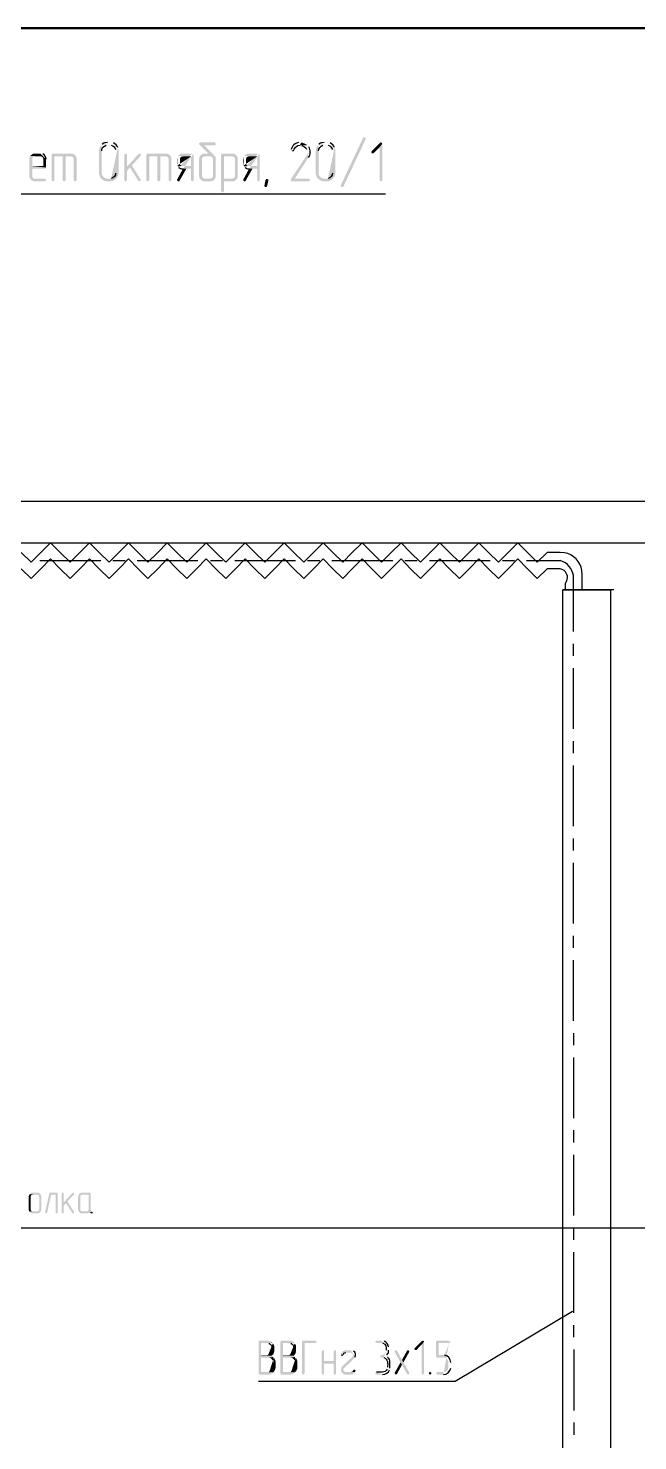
# Model space of a CAD drawing. Header units: millimetres. Extents: x -211 to 10565, y -2293 to 2244.
# Drawn here: x 4990.3 to 5052.9, y -625.3 to -480.2 of the extents above; entities that cross this region are included whole.
import ezdxf

# ---------------------------------------------------------------- set-up
doc = ezdxf.new("R2010")
doc.units = ezdxf.units.MM
doc.layers.add('PDF _Геометрия', color=7, linetype='Continuous')
doc.layers.add('PDF _Сплошная заливка', color=7, linetype='Continuous')

msp = doc.modelspace()

# ---------------------------------------------------------------- hatches: boundary and pattern name
at = {"layer": 'PDF _Сплошная заливка', "transparency": 33554559}
for points in [[(5024.92, -491.61), (5022.63, -496.46), (5022.57, -496.52), (5022.48, -496.54), (5022.4, -496.5), (5022.38, -496.5), (5022.34, -496.41), (5022.36, -496.35), (5024.64, -491.5), (5024.68, -491.44), (5024.77, -491.42), (5024.88, -491.46), (5024.92, -491.55)], [(4994.66, -493.09), (4992.77, -493.09), (4992.69, -493.13), (4992.65, -493.24), (4992.65, -495.82), (4992.69, -495.91), (4992.8, -495.95), (4992.9, -495.91), (4992.94, -495.8), (4992.94, -493.39), (4994.66, -493.39), (4995.12, -493.34), (4995.06, -493.26), (4994.98, -493.2), (4994.87, -493.13), (4994.76, -493.11)], [(5000.24, -493.09), (5000.16, -493.15), (5000.12, -493.24), (5000.12, -495.82), (5000.16, -495.91), (5000.24, -495.95), (5000.35, -495.91), (5000.39, -495.8), (5000.39, -494.87), (5000.71, -494.53), (5000.39, -494.45), (5000.39, -493.24), (5000.35, -493.13)], [(5001.68, -493.09), (5001.58, -493.15), (5000.39, -494.45), (5000.71, -494.53), (5001.56, -495.88), (5001.6, -495.93), (5001.66, -495.95), (5001.77, -495.91), (5001.81, -495.8), (5001.79, -495.74), (5000.9, -494.32), (5001.79, -493.34), (5001.83, -493.24), (5001.79, -493.13)], [(5004.39, -493.09), (5002.51, -493.09), (5002.42, -493.13), (5002.38, -493.24), (5002.38, -495.82), (5002.42, -495.91), (5002.53, -495.95), (5002.64, -495.91), (5002.68, -495.8), (5002.68, -493.39), (5004.39, -493.39), (5004.86, -493.34), (5004.79, -493.26), (5004.71, -493.2), (5004.6, -493.13), (5004.5, -493.11)], [(5009.39, -491.95), (5007.95, -491.95), (5007.84, -491.99), (5007.8, -492.08), (5007.8, -492.14), (5007.86, -492.2), (5008.77, -493.09), (5008.39, -493.09), (5008.26, -493.11), (5008.16, -493.13), (5008.05, -493.2), (5007.97, -493.26), (5007.9, -493.34), (5007.84, -493.45), (5007.8, -493.66), (5007.8, -495.38), (5007.84, -495.59), (5007.9, -495.69), (5008.39, -495.67), (5008.26, -495.65), (5008.18, -495.59), (5008.12, -495.48), (5008.09, -495.38), (5008.09, -493.66), (5008.12, -493.56), (5008.18, -493.47), (5008.26, -493.41), (5008.39, -493.39), (5008.94, -493.39), (5009.43, -493.37), (5009.36, -493.26), (5009.34, -493.26), (5008.31, -492.24), (5009.39, -492.24), (5009.49, -492.2), (5009.51, -492.1), (5009.47, -491.99)], [(5011.23, -493.09), (5010.19, -493.09), (5010.11, -493.13), (5010.06, -493.24), (5010.06, -496.94), (5010.13, -497.05), (5010.21, -497.09), (5010.32, -497.05), (5010.36, -496.94), (5010.36, -495.95), (5011.33, -495.95), (5011.44, -495.91), (5011.52, -495.86), (5011.63, -495.78), (5011.69, -495.69), (5010.36, -495.67), (5010.36, -493.39), (5011.23, -493.39), (5011.69, -493.34), (5011.54, -493.2), (5011.44, -493.13), (5011.33, -493.11)], [(5026.48, -491.95), (5026.38, -491.99), (5025.53, -492.86), (5025.49, -492.94), (5025.53, -493.05), (5025.62, -493.09), (5025.72, -493.05), (5026.34, -492.43), (5026.61, -492.1), (5026.57, -491.99)], [(5026.61, -492.1), (5026.34, -492.43), (5026.34, -495.82), (5026.38, -495.91), (5026.48, -495.95), (5026.57, -495.91), (5026.59, -495.91), (5026.61, -495.8)], [(4990.47, -493.34), (4990.38, -493.56), (4990.36, -493.66), (4990.36, -495.38), (4990.4, -495.59), (4990.47, -495.69), (4990.53, -495.78), (4990.62, -495.84), (4990.72, -495.91), (4990.83, -495.93), (4990.93, -495.95), (4991.95, -495.95), (4992.06, -495.91), (4992.08, -495.8), (4992.03, -495.71), (4991.95, -495.67), (4990.93, -495.67), (4990.83, -495.65), (4990.74, -495.59), (4990.68, -495.48), (4990.66, -495.38), (4990.66, -494.66), (4991.97, -494.66), (4992.06, -494.61), (4992.08, -494.53), (4990.66, -494.38), (4990.66, -493.66), (4990.68, -493.56), (4990.74, -493.47), (4990.83, -493.41), (4990.93, -493.39), (4991.51, -493.39)], [(4994.09, -493.39), (4993.79, -493.39), (4993.79, -495.82), (4993.83, -495.91), (4993.94, -495.95), (4994.04, -495.91), (4994.09, -495.8)], [(4995.12, -493.34), (4994.66, -493.39), (4994.76, -493.41), (4994.85, -493.47), (4994.91, -493.56), (4994.93, -493.66), (4994.93, -495.82), (4994.98, -495.91), (4995.08, -495.95), (4995.19, -495.91), (4995.23, -495.8), (4995.23, -493.66), (4995.19, -493.45)], [(5003.82, -493.39), (5003.52, -493.39), (5003.52, -495.82), (5003.57, -495.91), (5003.67, -495.95), (5003.78, -495.91), (5003.82, -495.8)], [(5004.86, -493.34), (5004.39, -493.39), (5004.5, -493.41), (5004.58, -493.47), (5004.65, -493.56), (5004.67, -493.66), (5004.67, -495.82), (5004.71, -495.91), (5004.82, -495.95), (5004.92, -495.91), (5004.96, -495.8), (5004.96, -493.66), (5004.92, -493.45)], [(5006.15, -494.66), (5005.56, -495.74), (5005.53, -495.8), (5005.58, -495.91), (5005.68, -495.95), (5005.77, -495.93), (5005.81, -495.86), (5006.49, -494.66), (5006.97, -494.66)], [(5009.43, -493.37), (5008.94, -493.39), (5009.07, -493.41), (5009.15, -493.47), (5009.22, -493.56), (5009.24, -493.66), (5009.24, -495.38), (5009.22, -495.48), (5009.15, -495.57), (5009.15, -495.59), (5009.05, -495.65), (5008.94, -495.67), (5008.39, -495.67), (5007.9, -495.69), (5007.97, -495.78), (5008.05, -495.84), (5008.16, -495.91), (5008.26, -495.93), (5008.39, -495.95), (5008.94, -495.95), (5009.07, -495.93), (5009.17, -495.91), (5009.28, -495.86), (5009.36, -495.78), (5009.43, -495.69), (5009.47, -495.61), (5009.51, -495.48), (5009.51, -493.58), (5009.49, -493.45)], [(5011.69, -493.34), (5011.23, -493.39), (5011.33, -493.41), (5011.42, -493.47), (5011.48, -493.56), (5011.5, -493.66), (5011.5, -495.38), (5011.48, -495.48), (5011.42, -495.57), (5011.33, -495.63), (5011.23, -495.67), (5010.36, -495.67), (5011.69, -495.69), (5011.78, -495.48), (5011.78, -493.56), (5011.73, -493.45)], [(5012.94, -494.66), (5012.35, -495.74), (5012.33, -495.8), (5012.37, -495.91), (5012.48, -495.95), (5012.56, -495.93), (5012.6, -495.86), (5013.28, -494.66), (5013.77, -494.66)], [(5014.93, -495.86), (5014.93, -495.82), (5014.89, -495.74), (5014.78, -495.69), (5014.7, -495.71), (5014.63, -495.8), (5014.51, -496.37), (5014.49, -496.41), (5014.53, -496.5), (5014.63, -496.54), (5014.72, -496.52), (5014.78, -496.43)], [(4990.38, -599.99), (4990.34, -600.08), (4990.32, -600.14), (4990.3, -600.23), (4990.3, -601.6), (4990.34, -601.69), (4990.36, -601.75), (4990.72, -601.73), (4990.64, -601.71), (4990.57, -601.67), (4990.53, -601.6), (4990.51, -601.52), (4990.51, -600.23), (4990.53, -600.14), (4990.57, -600.08), (4990.64, -600.04), (4990.72, -600.01), (4991.17, -600.01)], [(4991.17, -599.8), (4990.64, -599.8), (4990.55, -599.85), (4990.49, -599.87), (4990.43, -599.93), (4990.38, -599.99), (4991.17, -600.01), (4991.23, -600.04), (4991.31, -600.08), (4991.36, -600.14), (4991.38, -600.23), (4991.38, -601.52), (4991.36, -601.6), (4991.31, -601.67), (4991.25, -601.71), (4991.17, -601.73), (4990.72, -601.73), (4990.36, -601.75), (4990.49, -601.88), (4990.55, -601.9), (4990.64, -601.94), (4991.23, -601.94), (4991.31, -601.92), (4991.4, -601.88), (4991.46, -601.81), (4991.55, -601.69), (4991.59, -601.52), (4991.59, -600.23), (4991.55, -600.06), (4991.46, -599.93), (4991.4, -599.87), (4991.31, -599.82), (4991.25, -599.8)], [(4993.18, -599.8), (4992.52, -599.8), (4992.46, -599.82), (4992.42, -599.89), (4991.99, -601.81), (4991.99, -601.83), (4992.03, -601.92), (4992.1, -601.94), (4992.16, -601.92), (4992.2, -601.86), (4992.61, -600.01), (4993.07, -600.01), (4993.28, -599.91), (4993.28, -599.89), (4993.24, -599.82)], [(4993.28, -599.91), (4993.07, -600.01), (4993.07, -601.83), (4993.09, -601.92), (4993.18, -601.94), (4993.24, -601.92), (4993.28, -601.83)], [(4993.79, -599.8), (4993.73, -599.85), (4993.68, -599.91), (4993.68, -601.83), (4993.73, -601.92), (4993.79, -601.94), (4993.88, -601.92), (4993.9, -601.83), (4993.9, -601.14), (4994.13, -600.88), (4993.9, -600.82), (4993.9, -599.91), (4993.88, -599.82)], [(4994.87, -599.8), (4994.79, -599.85), (4993.9, -600.82), (4994.13, -600.88), (4994.79, -601.9), (4994.81, -601.92), (4994.87, -601.94), (4994.93, -601.92), (4994.98, -601.83), (4994.95, -601.77), (4994.28, -600.71), (4994.95, -599.99), (4994.98, -599.91), (4994.93, -599.85)], [(4995.46, -599.99), (4995.42, -600.08), (4995.4, -600.14), (4995.38, -600.23), (4995.38, -601.6), (4995.42, -601.69), (4995.44, -601.75), (4995.57, -601.88), (4995.63, -601.9), (4995.72, -601.94), (4996.27, -601.94), (4996.35, -601.92), (4996.41, -601.9), (4996.5, -601.86), (4996.56, -601.79), (4996.88, -601.79), (4996.82, -601.73), (4995.8, -601.73), (4995.72, -601.71), (4995.65, -601.67), (4995.61, -601.6), (4995.59, -601.52), (4995.59, -600.23), (4995.61, -600.14), (4995.65, -600.08), (4995.72, -600.04), (4995.8, -600.01), (4996.46, -600.01)], [(4996.56, -599.8), (4995.72, -599.8), (4995.63, -599.85), (4995.57, -599.87), (4995.5, -599.93), (4995.46, -599.99), (4996.46, -600.01), (4996.46, -601.52), (4996.44, -601.6), (4996.39, -601.67), (4996.33, -601.71), (4996.25, -601.73), (4995.8, -601.73), (4996.82, -601.73), (4996.75, -601.71), (4996.71, -601.64), (4996.67, -601.6), (4996.67, -599.89), (4996.63, -599.82)], [(4996.88, -601.79), (4996.56, -601.79), (4996.58, -601.83), (4996.65, -601.88), (4996.67, -601.9), (4996.75, -601.94), (4996.77, -601.94), (4996.86, -601.92), (4996.88, -601.83)], [(5014.78, -615), (5014.02, -615), (5013.94, -615.04), (5013.91, -615.12), (5013.91, -618.38), (5013.96, -618.47), (5014.04, -618.49), (5014.99, -618.49), (5015.16, -618.45), (5015.25, -618.38), (5015.33, -618.34), (5015.42, -618.25), (5014.17, -618.23), (5014.17, -616.75), (5014.91, -616.75), (5015.42, -616.69), (5015.33, -616.63), (5015.25, -616.58), (5015.27, -616.56), (5014.17, -616.5), (5014.17, -615.25), (5014.78, -615.25), (5015.31, -615.23), (5015.25, -615.17), (5015.16, -615.1), (5015.08, -615.06), (5014.97, -615.02), (5014.89, -615.02)], [(5017.02, -615), (5016.26, -615), (5016.18, -615.04), (5016.16, -615.12), (5016.16, -618.38), (5016.2, -618.47), (5016.28, -618.49), (5017.24, -618.49), (5017.32, -618.47), (5017.41, -618.45), (5017.49, -618.38), (5017.57, -618.34), (5017.66, -618.25), (5016.41, -618.23), (5016.41, -616.75), (5017.15, -616.75), (5017.66, -616.69), (5017.57, -616.63), (5017.49, -616.58), (5017.51, -616.56), (5016.41, -616.5), (5016.41, -615.25), (5017.02, -615.25), (5017.55, -615.23), (5017.49, -615.17), (5017.41, -615.1), (5017.32, -615.06), (5017.22, -615.02), (5017.13, -615.02)], [(5019.73, -615), (5018.48, -615), (5018.4, -615.04), (5018.38, -615.12), (5018.38, -618.38), (5018.42, -618.47), (5018.51, -618.49), (5018.59, -618.47), (5018.59, -618.45), (5018.63, -618.36), (5018.63, -615.25), (5019.75, -615.25), (5019.84, -615.21), (5019.86, -615.12), (5019.82, -615.04)], [(5030.78, -615), (5030.69, -615.04), (5029.95, -615.78), (5029.91, -615.86), (5029.95, -615.97), (5030.04, -615.99), (5030.12, -615.97), (5030.65, -615.42), (5030.91, -615.12), (5030.86, -615.04)], [(5020.52, -615.99), (5020.43, -616.03), (5020.39, -616.12), (5020.39, -618.36), (5020.43, -618.47), (5020.52, -618.49), (5020.6, -618.47), (5020.6, -618.45), (5020.64, -618.36), (5020.64, -617.37), (5021.64, -617.37), (5020.64, -617.11), (5020.64, -616.12), (5020.6, -616.03)], [(5021.74, -615.99), (5021.66, -616.03), (5021.64, -616.12), (5021.64, -617.11), (5020.64, -617.11), (5021.64, -617.37), (5021.64, -618.36), (5021.66, -618.47), (5021.74, -618.49), (5021.85, -618.47), (5021.85, -618.45), (5021.87, -618.36), (5021.87, -616.12), (5021.83, -616.03)], [(5028.03, -615.99), (5027.92, -616.03), (5027.9, -616.12), (5027.9, -616.18), (5028.49, -617.24), (5028.64, -617.49), (5029.15, -618.42), (5029.17, -618.45), (5029.26, -618.49), (5029.36, -618.45), (5029.38, -618.36), (5029.38, -618.3), (5028.79, -617.24), (5028.64, -616.99), (5028.13, -616.05), (5028.11, -616.03)], [(5029.26, -615.99), (5029.19, -616.01), (5029.15, -616.05), (5028.64, -616.99), (5028.79, -617.24), (5029.38, -616.18), (5029.38, -616.12), (5029.36, -616.03)], [(5030.91, -615.12), (5030.65, -615.42), (5030.65, -618.38), (5030.69, -618.47), (5030.78, -618.49), (5030.86, -618.47), (5030.86, -618.45), (5030.91, -618.36)], [(5028.49, -617.24), (5027.9, -618.3), (5027.9, -618.36), (5027.92, -618.45), (5028.03, -618.49), (5028.09, -618.47), (5028.13, -618.42), (5028.64, -617.49)], [(5023.75, -617.98), (5023.69, -618), (5023.63, -618.06), (5023.61, -618.13), (5023.52, -618.19), (5023.46, -618.21), (5023.37, -618.23), (5022.86, -618.23), (5023.82, -618.23), (5023.88, -618.11), (5023.84, -618.02)], [(5031.54, -618.23), (5031.63, -618.28), (5031.67, -618.36), (5031.63, -618.45), (5031.54, -618.49), (5031.43, -618.45), (5031.41, -618.36), (5031.43, -618.28), (5031.52, -618.23)]]:
    msp.add_hatch(color=256, dxfattribs=at).paths.add_polyline_path(points)
h = msp.add_hatch(color=256, dxfattribs=at)
h.paths.add_polyline_path([(4991.51, -493.09), (4990.93, -493.09), (4990.72, -493.13), (4990.62, -493.2), (4990.47, -493.34), (4991.51, -493.39), (4991.63, -493.41), (4991.72, -493.47), (4991.78, -493.56), (4991.8, -493.66), (4991.8, -494.38), (4990.66, -494.38), (4992.08, -494.53), (4992.08, -493.66)], flags=0)
h.paths.add_polyline_path([(4991.74, -493.13), (4991.63, -493.11)], flags=0)
h = msp.add_hatch(color=256, dxfattribs=at)
h.paths.add_polyline_path([(4997.77, -492.2), (4997.71, -492.29), (4997.64, -492.39), (4997.6, -492.48), (4997.56, -492.58), (4997.54, -492.69), (4997.51, -492.82), (4997.51, -495.1), (4997.56, -495.31), (4997.64, -495.52), (4997.71, -495.61), (4997.85, -495.76), (4997.96, -495.82), (4998.06, -495.88), (4998.17, -495.93), (4998.28, -495.95), (4998.78, -495.95), (4998.89, -495.93), (4999.1, -495.84), (4999.19, -495.78), (4999.27, -495.69), (4998.38, -495.67), (4998.28, -495.65), (4998.17, -495.63), (4998.06, -495.57), (4997.98, -495.48), (4997.85, -495.31), (4997.81, -495.21), (4997.81, -492.82)], flags=0)
h.paths.add_polyline_path([(4998.26, -492.24), (4998.66, -492.24)], flags=0)
h = msp.add_hatch(color=256, dxfattribs=at)
h.paths.add_polyline_path([(4998.66, -491.95), (4998.38, -491.95)], flags=0)
h.paths.add_polyline_path([(4997.85, -492.14), (4997.77, -492.2), (4998.66, -492.24), (4998.78, -492.24)], flags=0)
h.paths.add_polyline_path([(4999.23, -492.69), (4999.23, -495.1)], flags=0)
h.paths.add_polyline_path([(4998.78, -495.65), (4998.66, -495.67), (4998.38, -495.67), (4999.27, -495.69), (4999.4, -495.52), (4999.46, -495.42), (4999.5, -495.31), (4999.53, -495.21), (4999.53, -492.69), (4999.5, -492.58), (4999.46, -492.48)], flags=0)
h.paths.add_polyline_path([(4999, -492.01), (4998.89, -491.99), (4998.78, -491.97)], flags=0)
h = msp.add_hatch(color=256, dxfattribs=at)
h.paths.add_polyline_path([(5007.1, -493.09), (5006.11, -493.09), (5005.89, -493.13), (5005.79, -493.2), (5005.64, -493.34), (5006.97, -493.39), (5006.97, -494.38), (5006.11, -494.38), (5005.64, -494.4), (5005.7, -494.51)], flags=0)
h.paths.add_polyline_path([(5006.15, -494.66), (5006.97, -494.66), (5006.97, -495.82), (5007.02, -495.91), (5007.1, -495.95), (5007.21, -495.91), (5007.25, -495.8), (5007.25, -493.22), (5007.21, -493.13)], flags=0)
h = msp.add_hatch(color=256, dxfattribs=at)
h.paths.add_polyline_path([(5013.89, -493.09), (5012.9, -493.09), (5012.79, -493.11), (5012.69, -493.13), (5012.58, -493.2), (5012.43, -493.34), (5013.77, -493.39), (5013.77, -494.38), (5012.9, -494.38), (5012.43, -494.4), (5012.5, -494.51)], flags=0)
h.paths.add_polyline_path([(5012.94, -494.66), (5013.77, -494.66), (5013.77, -495.82), (5013.81, -495.91), (5013.89, -495.95), (5014, -495.91), (5014.04, -495.8), (5014.04, -493.22), (5014, -493.13)], flags=0)
h = msp.add_hatch(color=256, dxfattribs=at)
h.paths.add_polyline_path([(5018.89, -492.24), (5018.17, -492.24), (5018.23, -492.24), (5018.34, -492.27)], flags=0)
h.paths.add_polyline_path([(5018.84, -492.63), (5018.89, -492.71), (5018.93, -492.82), (5018.93, -493.03), (5018.89, -493.15), (5018.84, -493.24), (5018.8, -493.37), (5017.24, -495.71), (5017.22, -495.8), (5017.24, -495.91), (5017.34, -495.95), (5019.06, -495.95), (5019.16, -495.91), (5019.2, -495.8), (5019.14, -495.71), (5019.06, -495.67), (5017.62, -495.67), (5019.03, -493.51)], flags=0)
h.paths.add_polyline_path([(5019.06, -492.41), (5018.97, -492.33)], flags=0)
h = msp.add_hatch(color=256, dxfattribs=at)
h.paths.add_polyline_path([(5018.15, -491.95), (5018.06, -491.97)], flags=0)
h.paths.add_polyline_path([(5017.26, -492.69), (5017.3, -492.79), (5017.41, -492.82)], flags=0)
h.paths.add_polyline_path([(5018.17, -492.24), (5018.89, -492.24), (5018.8, -492.16), (5018.7, -492.1), (5018.38, -491.97), (5018.27, -491.97)], flags=0)
h = msp.add_hatch(color=256, dxfattribs=at)
h.paths.add_polyline_path([(5020.03, -492.2), (5019.97, -492.29), (5019.9, -492.39), (5019.86, -492.48), (5019.82, -492.58), (5019.8, -492.69), (5019.78, -492.82), (5019.78, -495.1), (5019.82, -495.31), (5019.9, -495.52), (5019.97, -495.61), (5020.11, -495.76), (5020.22, -495.82), (5020.33, -495.88), (5020.43, -495.93), (5020.54, -495.95), (5021.05, -495.95), (5021.15, -495.93), (5021.36, -495.84), (5021.45, -495.78), (5021.53, -495.69), (5020.64, -495.67), (5020.54, -495.65), (5020.43, -495.63), (5020.33, -495.57), (5020.24, -495.48), (5020.11, -495.31), (5020.07, -495.21), (5020.07, -492.82)], flags=0)
h.paths.add_polyline_path([(5020.52, -492.24), (5020.92, -492.24)], flags=0)
h = msp.add_hatch(color=256, dxfattribs=at)
h.paths.add_polyline_path([(5020.92, -491.95), (5020.64, -491.95)], flags=0)
h.paths.add_polyline_path([(5020.11, -492.14), (5020.03, -492.2), (5020.92, -492.24), (5021.05, -492.24)], flags=0)
h.paths.add_polyline_path([(5021.49, -492.69), (5021.49, -495.1)], flags=0)
h.paths.add_polyline_path([(5021.05, -495.65), (5020.92, -495.67), (5020.64, -495.67), (5021.53, -495.69), (5021.66, -495.52), (5021.72, -495.42), (5021.76, -495.31), (5021.79, -495.21), (5021.79, -492.69), (5021.76, -492.58), (5021.72, -492.48)], flags=0)
h.paths.add_polyline_path([(5021.26, -492.01), (5021.05, -491.97)], flags=0)
h = msp.add_hatch(color=256, dxfattribs=at)
h.paths.add_polyline_path([(5005.64, -493.34), (5005.58, -493.45)], flags=0)
h.paths.add_polyline_path([(5005.58, -493.45, 0.123781), (5005.58, -494.32)], flags=0)
h.paths.add_polyline_path([(5005.58, -494.32), (5005.64, -494.4), (5006.11, -494.38), (5006, -494.36), (5005.92, -494.3), (5005.85, -494.21), (5005.83, -494.09), (5005.83, -493.66), (5005.85, -493.56), (5005.92, -493.47), (5006, -493.41), (5006.11, -493.39), (5006.97, -493.39)], flags=0)
h = msp.add_hatch(color=256, dxfattribs=at)
h.paths.add_polyline_path([(5012.43, -493.34), (5012.37, -493.45)], flags=0)
h.paths.add_polyline_path([(5012.37, -493.45, 0.123781), (5012.37, -494.32)], flags=0)
h.paths.add_polyline_path([(5012.37, -494.32), (5012.43, -494.4), (5012.9, -494.38), (5012.79, -494.36), (5012.71, -494.3), (5012.64, -494.21), (5012.62, -494.09), (5012.62, -493.66), (5012.64, -493.56), (5012.71, -493.47), (5012.79, -493.41), (5012.9, -493.39), (5013.77, -493.39)], flags=0)
h = msp.add_hatch(color=256, dxfattribs=at)
h.paths.add_polyline_path([(5026.53, -615), (5026.02, -615), (5025.93, -615.04), (5025.91, -615.12), (5025.93, -615.21), (5026.04, -615.25), (5026.63, -615.25)], flags=0)
h.paths.add_polyline_path([(5027.03, -615.99), (5027.01, -616.1), (5026.99, -616.18), (5026.95, -616.27), (5026.89, -616.35), (5026.8, -616.41), (5026.72, -616.46), (5026.63, -616.48), (5026.53, -616.5), (5026.44, -616.54), (5026.4, -616.63), (5026.44, -616.71), (5026.53, -616.75), (5026.76, -616.75)], flags=0)
h.paths.add_polyline_path([(5027.16, -617.75), (5027.14, -617.83), (5027.12, -617.94)], flags=0)
h.paths.add_polyline_path([(5026.02, -618.23), (5025.93, -618.28), (5025.91, -618.36), (5025.93, -618.45), (5026.04, -618.49), (5026.65, -618.49)], flags=0)
h.paths.add_polyline_path([(5027.35, -618.02), (5027.39, -617.85)], flags=0)
h.paths.add_polyline_path([(5027.16, -616.69), (5027.08, -616.63), (5026.99, -616.58), (5027.03, -616.56), (5027.1, -616.48)], flags=0)
h.paths.add_polyline_path([(5027.27, -615.99), (5027.27, -615.65)], flags=0)
h.paths.add_polyline_path([(5026.82, -615.06), (5026.74, -615.02), (5026.63, -615.02)], flags=0)
h = msp.add_hatch(color=256, dxfattribs=at)
h.paths.add_polyline_path([(5033.51, -615), (5032.26, -615), (5032.18, -615.04), (5032.15, -615.12), (5032.15, -616.65), (5032.2, -616.73), (5032.28, -616.75), (5033, -616.75), (5033.09, -616.77), (5033.25, -616.9), (5033.32, -616.96), (5033.36, -617.05), (5033.38, -617.13), (5033.4, -617.24), (5033.4, -617.75), (5033.38, -617.83), (5033.36, -617.94), (5033.32, -618.02), (5033.25, -618.09), (5033.17, -618.15), (5033.09, -618.19), (5033, -618.23), (5032.26, -618.23), (5032.18, -618.28), (5032.15, -618.36), (5032.18, -618.45), (5032.28, -618.49), (5032.89, -618.49)], flags=0)
h.paths.add_polyline_path([(5033.64, -617.83), (5033.64, -617.24)], flags=0)
h.paths.add_polyline_path([(5033, -616.5), (5032.41, -616.5), (5032.41, -615.25), (5033.53, -615.25), (5033.61, -615.21), (5033.64, -615.12), (5033.59, -615.04)], flags=0)
h = msp.add_hatch(color=256, dxfattribs=at)
h.paths.add_polyline_path([(5015.31, -615.23), (5014.78, -615.25), (5014.89, -615.25), (5014.97, -615.29)], flags=0)
h.paths.add_polyline_path([(5015.27, -615.76), (5015.27, -616.1)], flags=0)
h.paths.add_polyline_path([(5014.89, -616.5), (5014.17, -616.5), (5015.27, -616.56), (5015.35, -616.48), (5015.42, -616.39), (5015.46, -616.33), (5015.48, -616.29), (5015.5, -616.2), (5015.52, -616.1), (5015.52, -615.59), (5015.48, -615.46), (5015.44, -615.38), (5015.37, -615.29)], flags=0)
h = msp.add_hatch(color=256, dxfattribs=at)
h.paths.add_polyline_path([(5017.55, -615.23), (5017.02, -615.25), (5017.13, -615.25), (5017.22, -615.29)], flags=0)
h.paths.add_polyline_path([(5017.51, -615.76), (5017.51, -616.1)], flags=0)
h.paths.add_polyline_path([(5017.13, -616.5), (5016.41, -616.5), (5017.51, -616.56), (5017.6, -616.48), (5017.66, -616.39), (5017.7, -616.33), (5017.72, -616.29), (5017.74, -616.2), (5017.77, -616.1), (5017.77, -615.59), (5017.72, -615.46), (5017.68, -615.38), (5017.62, -615.29)], flags=0)
h = msp.add_hatch(color=256, dxfattribs=at)
h.paths.add_polyline_path([(5022.42, -616.24), (5022.36, -616.37), (5022.4, -616.46)], flags=0)
h.paths.add_polyline_path([(5022.86, -616.24), (5023.37, -616.24)], flags=0)
h = msp.add_hatch(color=256, dxfattribs=at)
h.paths.add_polyline_path([(5023.37, -615.99), (5022.84, -615.99), (5022.76, -616.01), (5022.65, -616.05), (5022.57, -616.1), (5022.48, -616.16), (5022.42, -616.24), (5023.37, -616.24), (5023.48, -616.27), (5023.61, -616.39), (5023.63, -616.5), (5023.61, -616.6), (5023.54, -616.67), (5022.53, -617.62), (5022.53, -617.64), (5022.46, -617.7), (5022.42, -617.79), (5022.38, -617.9), (5022.38, -618.09), (5022.4, -618.17), (5022.44, -618.25), (5022.51, -618.34), (5022.53, -618.34), (5022.59, -618.4), (5022.76, -618.49), (5023.44, -618.49), (5023.52, -618.47), (5023.58, -618.45), (5023.67, -618.4), (5023.69, -618.38), (5023.77, -618.32), (5023.82, -618.23), (5022.86, -618.23), (5022.76, -618.21), (5022.7, -618.17), (5022.63, -618.06), (5022.63, -617.9), (5022.7, -617.81), (5023.71, -616.86), (5023.84, -616.69)], flags=0)
h.paths.add_polyline_path([(5023.65, -616.08), (5023.56, -616.03), (5023.48, -616.01)], flags=0)
h = msp.add_hatch(color=256, dxfattribs=at)
h.paths.add_polyline_path([(5015.42, -616.69), (5014.91, -616.75), (5014.99, -616.75), (5015.08, -616.77), (5015.18, -616.84), (5015.31, -616.96), (5015.37, -617.05), (5015.4, -617.15), (5015.4, -617.85)], flags=0)
h.paths.add_polyline_path([(5015.01, -618.23), (5014.17, -618.23), (5015.42, -618.25), (5015.48, -618.19), (5015.54, -618.11), (5015.63, -617.94), (5015.65, -617.83), (5015.65, -617.13), (5015.63, -617.05), (5015.59, -616.94), (5015.54, -616.86), (5015.48, -616.77)], flags=0)
h = msp.add_hatch(color=256, dxfattribs=at)
h.paths.add_polyline_path([(5017.66, -616.69), (5017.15, -616.75), (5017.24, -616.75), (5017.32, -616.77), (5017.43, -616.84), (5017.55, -616.96), (5017.62, -617.05), (5017.64, -617.15), (5017.64, -617.85)], flags=0)
h.paths.add_polyline_path([(5017.26, -618.23), (5016.41, -618.23), (5017.66, -618.25), (5017.72, -618.19), (5017.79, -618.11), (5017.87, -617.94), (5017.89, -617.83), (5017.89, -617.13), (5017.87, -617.05), (5017.83, -616.94), (5017.79, -616.86), (5017.72, -616.77)], flags=0)

# ---------------------------------------------------------------- linework, layer by layer
at = {"layer": 'PDF _Геометрия', "lineweight": 50}
msp.add_lwpolyline([(4753.49, -767.14), (4753.49, -480.23), (5148.56, -480.23), (5148.56, -767.14)], close=True, dxfattribs=at)
at = {"layer": 'PDF _Геометрия', "lineweight": 25}
for points in [[(4882.55, -497.24), (4978.66, -497.24), (4987.8, -497.24), (5014.36, -497.24), (5026.93, -497.24)], [(4811.03, -603.44), (5087.68, -603.44), (5085.18, -602.7), (5090.18, -601.5), (5087.68, -600.8), (5087.68, -528.83), (4950.69, -528.83), (4949.95, -531.33), (4948.74, -526.31), (4948.04, -528.83)], [(4982.74, -533.08), (5087.68, -533.08)], [(5045.34, -534.1), (5044.89, -534.06), (5043.54, -534.06), (5042.54, -535.05), (5041.53, -534.06), (5040.53, -533.06), (5039.54, -534.06), (5038.54, -535.05), (5037.53, -534.06), (5036.53, -533.06), (5035.54, -534.06), (5034.55, -535.05), (5033.53, -534.06), (5032.54, -533.06), (5031.54, -534.06), (5030.55, -535.05), (5029.53, -534.06), (5028.54, -533.06), (5027.54, -534.06), (5026.55, -535.05), (5025.53, -534.06), (5024.54, -533.06), (5023.54, -534.06), (5022.55, -535.05), (5021.53, -534.06), (5020.54, -533.06), (5019.54, -534.06), (5018.55, -535.05), (5017.53, -534.06), (5016.54, -533.06), (5015.54, -534.06), (5014.55, -535.05), (5013.53, -534.06), (5012.54, -533.06), (5011.54, -534.06), (5010.55, -535.05), (5009.53, -534.06), (5008.54, -533.06), (5007.54, -534.06), (5006.55, -535.05), (5005.53, -534.06), (5004.54, -533.06), (5003.55, -534.06), (5002.55, -535.05), (5001.54, -534.06), (5000.54, -533.06), (4999.55, -534.06), (4998.55, -535.05), (4997.54, -534.06), (4996.54, -533.06), (4995.55, -534.06), (4994.55, -535.05), (4993.54, -534.06), (4992.54, -533.06), (4991.55, -534.06), (4990.55, -535.05), (4989.54, -534.06)], [(5045.15, -535.83), (5044.89, -535.73), (5043.54, -535.73), (5042.54, -536.72), (5041.53, -535.73), (5040.53, -534.73), (5039.54, -535.73), (5038.54, -536.72), (5037.53, -535.73), (5036.53, -534.73), (5035.54, -535.73), (5034.55, -536.72), (5033.53, -535.73), (5032.54, -534.73), (5031.54, -535.73), (5030.55, -536.72), (5029.53, -535.73), (5028.54, -534.73), (5027.54, -535.73), (5026.55, -536.72), (5025.53, -535.73), (5024.54, -534.73), (5023.54, -535.73), (5022.55, -536.72), (5021.53, -535.73), (5020.54, -534.73), (5019.54, -535.73), (5018.55, -536.72), (5017.53, -535.73), (5016.54, -534.73), (5015.54, -535.73), (5014.55, -536.72), (5013.53, -535.73), (5012.54, -534.73), (5011.54, -535.73), (5010.55, -536.72), (5009.53, -535.73), (5008.54, -534.73), (5007.54, -535.73), (5006.55, -536.72), (5005.53, -535.73), (5004.54, -534.73), (5003.55, -535.73), (5002.55, -536.72), (5001.54, -535.73), (5000.54, -534.73), (4999.55, -535.73), (4998.55, -536.72), (4997.54, -535.73), (4996.54, -534.73), (4995.55, -535.73), (4994.55, -536.72), (4993.54, -535.73), (4992.54, -534.73), (4991.55, -535.73), (4990.55, -536.72), (4989.54, -535.73)], [(4991.46, -534.9), (4997.71, -534.9)], [(4998.95, -534.9), (5000.2, -534.9)], [(5001.45, -534.9), (5007.69, -534.9)], [(5008.96, -534.9), (5010.21, -534.9)], [(5011.46, -534.9), (5017.7, -534.9)], [(5018.95, -534.9), (5020.2, -534.9)], [(5021.45, -534.9), (5027.69, -534.9)], [(5028.94, -534.9), (5030.19, -534.9)], [(5031.46, -534.9), (5037.7, -534.9)], [(5038.95, -534.9), (5040.2, -534.9)], [(5041.44, -534.9), (5044.89, -534.9)], [(5045.19, -535.01), (5044.87, -534.9)], [(5046.25, -542.18), (5046.25, -536.7)], [(5047.14, -537.89), (5047.14, -536.36), (5047.11, -535.92)], [(5050.39, -537.89), (5045.17, -537.89), (5050.06, -537.89), (5050.06, -645.78), (5045.17, -645.78), (5045.17, -537.89)], [(5045.44, -537.89), (5045.44, -537.21), (5045.57, -536.98)], [(5046.25, -544.68), (5046.25, -543.43)], [(5046.27, -552.17), (5046.25, -545.93)], [(5046.27, -554.69), (5046.27, -553.44)], [(5046.27, -562.18), (5046.27, -555.94)], [(5046.27, -564.68), (5046.27, -563.43)], [(5046.27, -572.17), (5046.27, -565.93)], [(5046.27, -574.66), (5046.27, -573.42)], [(5046.27, -582.18), (5046.27, -575.93)], [(5046.29, -584.67), (5046.29, -583.42)], [(5046.29, -592.16), (5046.29, -585.92)], [(5046.29, -594.66), (5046.29, -593.41)], [(5046.29, -602.17), (5046.29, -595.91)], [(5046.29, -604.67), (5046.29, -603.42)], [(5046.29, -612.16), (5046.29, -605.92)], [(5046.16, -612.03), (5034.1, -619.19), (5013.91, -619.19)], [(5046.29, -614.66), (5046.29, -613.41)], [(5046.31, -622.17), (5046.31, -615.91)], [(5046.31, -624.67), (5046.31, -623.42)]]:
    msp.add_lwpolyline(points, dxfattribs=at)
for points in [[(4992.08, -493.66), (4992.09, -493.44), (4991.95, -493.22), (4991.74, -493.13)], [(4997.81, -492.82), (4997.77, -492.56), (4998.02, -492.3), (4998.26, -492.24)], [(4998.38, -491.95), (4997.99, -492.04), (4998.18, -491.93), (4997.85, -492.14)], [(4998.78, -492.24), (4999.05, -492.34), (4999.13, -492.42), (4999.23, -492.69)], [(4999.46, -492.48), (4999.36, -492.23), (4999.22, -492.15), (4999, -492.01)], [(5018.06, -491.97), (5017.71, -491.94), (5017.28, -492.35), (5017.26, -492.69)], [(5017.41, -492.82), (5017.65, -492.79), (5017.49, -492.31), (5018.17, -492.24)], [(5018.34, -492.27), (5018.54, -492.32), (5018.74, -492.43), (5018.84, -492.63)], [(5019.03, -493.51), (5019.26, -493.19), (5019.3, -492.74), (5019.06, -492.41)], [(5020.07, -492.82), (5020.03, -492.57), (5020.29, -492.3), (5020.52, -492.24)], [(5020.64, -491.95), (5020.25, -492.04), (5020.44, -491.93), (5020.11, -492.14)], [(5021.05, -492.24), (5021.31, -492.34), (5021.39, -492.42), (5021.49, -492.69)], [(5021.72, -492.48), (5021.62, -492.23), (5021.48, -492.15), (5021.26, -492.01)], [(5005.7, -494.51), (5005.81, -494.6), (5006, -494.68), (5006.15, -494.66)], [(5012.5, -494.51), (5012.6, -494.6), (5012.79, -494.68), (5012.94, -494.66)], [(4999.23, -495.1), (4999.26, -495.34), (4999.02, -495.62), (4998.78, -495.65)], [(5021.49, -495.1), (5021.52, -495.34), (5021.28, -495.62), (5021.05, -495.65)], [(5046.25, -536.7), (5046.29, -535.99), (5045.82, -535.31), (5045.19, -535.01)], [(5047.11, -535.92), (5047, -535.01), (5046.24, -534.24), (5045.34, -534.1)], [(5045.57, -536.98), (5045.74, -536.55), (5045.57, -536.04), (5045.15, -535.83)], [(5027.27, -615.65), (5027.25, -615.39), (5027.06, -615.16), (5026.82, -615.06)], [(5015.27, -616.1), (5015.21, -616.35), (5015.1, -616.4), (5014.89, -616.5)], [(5014.97, -615.29), (5015.19, -615.39), (5015.29, -615.51), (5015.27, -615.76)], [(5017.51, -616.1), (5017.46, -616.35), (5017.34, -616.4), (5017.13, -616.5)], [(5017.22, -615.29), (5017.43, -615.39), (5017.53, -615.51), (5017.51, -615.76)], [(5022.4, -616.46), (5022.64, -616.61), (5022.53, -616.27), (5022.86, -616.24)], [(5023.84, -616.69), (5023.9, -616.47), (5023.87, -616.2), (5023.65, -616.08)], [(5026.63, -615.25), (5027.03, -615.43), (5027.03, -615.56), (5027.03, -615.99)], [(5027.1, -616.48), (5027.28, -616.22), (5027.27, -616.29), (5027.27, -615.99)], [(5033.64, -617.24), (5033.66, -616.87), (5033.35, -616.55), (5033, -616.5)], [(5015.4, -617.85), (5015.36, -618.09), (5015.2, -618.14), (5015.01, -618.23)], [(5017.64, -617.85), (5017.6, -618.09), (5017.44, -618.14), (5017.26, -618.23)], [(5027.12, -617.94), (5026.91, -618.37), (5026.4, -618.22), (5026.02, -618.23)], [(5026.76, -616.75), (5027.24, -616.85), (5027.17, -617.38), (5027.16, -617.75)], [(5027.39, -617.85), (5027.36, -617.33), (5027.52, -617.07), (5027.16, -616.69)], [(5032.89, -618.49), (5033.25, -618.49), (5033.61, -618.2), (5033.64, -617.83)], [(5026.65, -618.49), (5026.95, -618.5), (5027.25, -618.3), (5027.35, -618.02)]]:
    msp.add_open_spline(points, degree=3, dxfattribs=at)
at = {"layer": 'PDF _Сплошная заливка', "lineweight": 25, "transparency": 33554559}
msp.add_solid([(5046.16, -612.01), (5046.33, -611.95), (5046.18, -612.05)], dxfattribs=at)

doc.saveas('drawing.dxf')
